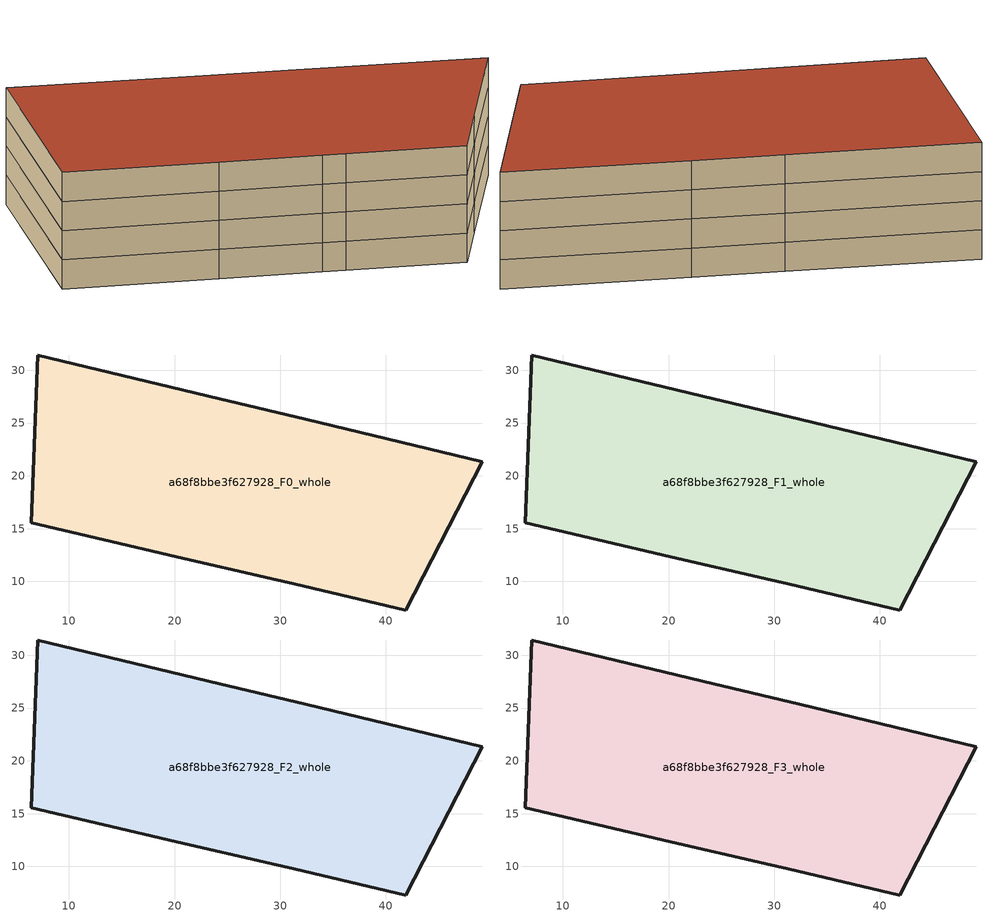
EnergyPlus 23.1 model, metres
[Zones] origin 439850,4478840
a68f8bbe3f627928_F0_whole
 floor ground (EU_floor_Construction): 49.16,21.31 44.38,12.07 41.91,7.29 31.27,9.79 29.19,10.27 20.18,12.35 6.41,15.54 7.03,31.44 24.24,27.32 32.42,25.35 z0
 wall outside (EU_wall_Construction): 41.91,7.29 44.38,12.07 49.16,21.31 32.42,25.35 24.24,27.32 7.03,31.44 6.41,15.54 20.18,12.35 29.19,10.27 31.27,9.79 41.91,7.29 z0:3
a68f8bbe3f627928_F1_whole
 floor to a68f8bbe3f627928_F0_whole (EU_floor_Construction): 49.16,21.31 44.38,12.07 41.91,7.29 31.27,9.79 29.19,10.27 20.18,12.35 6.41,15.54 7.03,31.44 24.24,27.32 32.42,25.35 z3
 wall outside (EU_wall_Construction): 41.91,7.29 44.38,12.07 49.16,21.31 32.42,25.35 24.24,27.32 7.03,31.44 6.41,15.54 20.18,12.35 29.19,10.27 31.27,9.79 41.91,7.29 z3:6
a68f8bbe3f627928_F2_whole
 floor to a68f8bbe3f627928_F1_whole (EU_floor_Construction): 49.16,21.31 44.38,12.07 41.91,7.29 31.27,9.79 29.19,10.27 20.18,12.35 6.41,15.54 7.03,31.44 24.24,27.32 32.42,25.35 z6
 wall outside (EU_wall_Construction): 41.91,7.29 44.38,12.07 49.16,21.31 32.42,25.35 24.24,27.32 7.03,31.44 6.41,15.54 20.18,12.35 29.19,10.27 31.27,9.79 41.91,7.29 z6:9
a68f8bbe3f627928_F3_whole
 floor to a68f8bbe3f627928_F2_whole (EU_floor_Construction): 49.16,21.31 44.38,12.07 41.91,7.29 31.27,9.79 29.19,10.27 20.18,12.35 6.41,15.54 7.03,31.44 24.24,27.32 32.42,25.35 z9
 wall outside (EU_wall_Construction): 41.91,7.29 44.38,12.07 49.16,21.31 32.42,25.35 24.24,27.32 7.03,31.44 6.41,15.54 20.18,12.35 29.19,10.27 31.27,9.79 41.91,7.29 z9:12
 roof outside (EU_roof_Construction): 44.38,12.07 49.16,21.31 32.42,25.35 24.24,27.32 7.03,31.44 6.41,15.54 20.18,12.35 29.19,10.27 31.27,9.79 41.91,7.29 z12
[Building]
EU S2 Campaign: North Axis=0; Terrain=City; Solar Distribution=FullExterior
[Site:Location]
Madrid: Latitude=40.5; Longitude=-3.5; Time Zone=1; Elevation=609
[SizingPeriod:WeatherFileDays]
AnnualSizingPeriod: Begin Month=1; Begin Day of Month=1; End Month=12; End Day of Month=31; Day of Week for Start Day=Monday; Use Weather File Daylight Saving Period=No; Use Weather File Rain and Snow Indicators=No
[MATERIAL]
EU_InternalMass_Material: Roughness=MediumRough; Thickness=0.1; Conductivity=1; Density=1800; Specific Heat=900; Thermal Absorptance=0.9; Solar Absorptance=0.7; Visible Absorptance=0.7
[MATERIAL:NOMASS] Roughness=MediumRough; Thermal Absorptance=0.9; Solar Absorptance=0.7; Visible Absorptance=0.7
Name | Thermal Resistance
EU_wall_NoMass | 0.459673
EU_roof_NoMass | 0.495815
EU_floor_NoMass | 0.788942
[CONSTRUCTION]
EU_wall_Construction: EU_wall_NoMass
EU_roof_Construction: EU_roof_NoMass
EU_floor_Construction: EU_floor_NoMass
EU_InternalMass_Construction: EU_InternalMass_Material
[ZONE] Type=1; Multiplier=1; Ceiling Height=autocalculate; Volume=1850.35; Floor Area=autocalculate; Part of Total Floor Area=Yes
a68f8bbe3f627928_F0_whole; a68f8bbe3f627928_F1_whole; a68f8bbe3f627928_F2_whole; a68f8bbe3f627928_F3_whole
[INTERNALMASS] Construction=EU_InternalMass_Construction; Surface Area=616.783
Name | Zone or ZoneList
a68f8bbe3f627928_F0_whole_EU_InternalMass | a68f8bbe3f627928_F0_whole
a68f8bbe3f627928_F1_whole_EU_InternalMass | a68f8bbe3f627928_F1_whole
a68f8bbe3f627928_F2_whole_EU_InternalMass | a68f8bbe3f627928_F2_whole
a68f8bbe3f627928_F3_whole_EU_InternalMass | a68f8bbe3f627928_F3_whole
[OTHEREQUIPMENT] Fuel Type=Electricity; Design Level Calculation Method=Watts/Area; Power per Zone Floor Area=1; Fraction Latent=0; Fraction Radiant=0; Fraction Lost=0; Carbon Dioxide Generation Rate=0; EndUse Subcategory=EU_Step8_InternalGains
Name | Zone or ZoneList or Space or SpaceList | Schedule
EU_Step8_InternalGain_a68f8bbe3f627928_F0_whole_f000 | a68f8bbe3f627928_F0_whole | EU_Step8_GainSchedule_a68f8bbe3f627928_F0_whole_f000
EU_Step8_InternalGain_a68f8bbe3f627928_F1_whole_f000 | a68f8bbe3f627928_F1_whole | EU_Step8_GainSchedule_a68f8bbe3f627928_F1_whole_f000
EU_Step8_InternalGain_a68f8bbe3f627928_F2_whole_f000 | a68f8bbe3f627928_F2_whole | EU_Step8_GainSchedule_a68f8bbe3f627928_F2_whole_f000
EU_Step8_InternalGain_a68f8bbe3f627928_F3_whole_f000 | a68f8bbe3f627928_F3_whole | EU_Step8_GainSchedule_a68f8bbe3f627928_F3_whole_f000
[ZONEVENTILATION:DESIGNFLOWRATE] Schedule=EU_AlwaysOn; Design Flow Rate Calculation Method=AirChanges/Hour; Air Changes per Hour=0.719161; Ventilation Type=Natural; Fan Pressure Rise=0; Fan Total Efficiency=1; Constant Term Coefficient=1; Temperature Term Coefficient=0; Velocity Term Coefficient=0; Velocity Squared Term Coefficient=0; Minimum Indoor Temperature=-100; Maximum Indoor Temperature=100; Delta Temperature=-100; Minimum Outdoor Temperature=-100; Maximum Outdoor Temperature=100; Maximum Wind Speed=40
Name | Zone or ZoneList or Space or SpaceList
EU_ConstantAir_a68f8bbe3f627928_F0_whole | a68f8bbe3f627928_F0_whole
EU_ConstantAir_a68f8bbe3f627928_F1_whole | a68f8bbe3f627928_F1_whole
EU_ConstantAir_a68f8bbe3f627928_F2_whole | a68f8bbe3f627928_F2_whole
EU_ConstantAir_a68f8bbe3f627928_F3_whole | a68f8bbe3f627928_F3_whole
[HVACTEMPLATE:THERMOSTAT] Constant Heating Setpoint=20; Constant Cooling Setpoint=50
EU_HeatOnly_a68f8bbe3f627928_F0_whole; EU_HeatOnly_a68f8bbe3f627928_F1_whole; EU_HeatOnly_a68f8bbe3f627928_F2_whole; EU_HeatOnly_a68f8bbe3f627928_F3_whole
[HVACTEMPLATE:ZONE:IDEALLOADSAIRSYSTEM] System Availability Schedule=EU_AlwaysOn; Maximum Heating Supply Air Temperature=50; Minimum Cooling Supply Air Temperature=13; Maximum Heating Supply Air Humidity Ratio=0.0156; Minimum Cooling Supply Air Humidity Ratio=0.0077; Heating Limit=NoLimit; Cooling Limit=NoLimit; Heating Availability Schedule=EU_AlwaysOn; Cooling Availability Schedule=EU_CoolingOff; Dehumidification Control Type=ConstantSensibleHeatRatio; Cooling Sensible Heat Ratio=0.7; Dehumidification Setpoint=60; Humidification Control Type=None; Humidification Setpoint=30; Outdoor Air Method=None; Outdoor Air Flow Rate per Person=0.00944; Outdoor Air Flow Rate per Zone Floor Area=0; Outdoor Air Flow Rate per Zone=0; Demand Controlled Ventilation Type=None; Outdoor Air Economizer Type=NoEconomizer; Heat Recovery Type=None; Sensible Heat Recovery Effectiveness=0.7; Latent Heat Recovery Effectiveness=0.65
Name | Template Thermostat
a68f8bbe3f627928_F0_whole | EU_HeatOnly_a68f8bbe3f627928_F0_whole
a68f8bbe3f627928_F1_whole | EU_HeatOnly_a68f8bbe3f627928_F1_whole
a68f8bbe3f627928_F2_whole | EU_HeatOnly_a68f8bbe3f627928_F2_whole
a68f8bbe3f627928_F3_whole | EU_HeatOnly_a68f8bbe3f627928_F3_whole
[SIZING:ZONE] Zone Cooling Design Supply Air Temperature Input Method=SupplyAirTemperature; Zone Cooling Design Supply Air Temperature=13; Zone Heating Design Supply Air Temperature Input Method=SupplyAirTemperature; Zone Heating Design Supply Air Temperature=50; Zone Cooling Design Supply Air Humidity Ratio=0.008; Zone Heating Design Supply Air Humidity Ratio=0.008; Cooling Design Air Flow Method=DesignDay; Cooling Design Air Flow Rate=0; Cooling Minimum Air Flow per Zone Floor Area=0.000762; Cooling Minimum Air Flow=0; Cooling Minimum Air Flow Fraction=0.2; Heating Design Air Flow Method=DesignDay; Heating Design Air Flow Rate=0; Heating Maximum Air Flow per Zone Floor Area=0.002032; Heating Maximum Air Flow=0.141576; Heating Maximum Air Flow Fraction=0.3; Account for Dedicated Outdoor Air System=No; Dedicated Outdoor Air System Control Strategy=NeutralSupplyAir; Dedicated Outdoor Air Low Setpoint Temperature for Design=autosize; Dedicated Outdoor Air High Setpoint Temperature for Design=autosize; Zone Load Sizing Method=Sensible Load Only No Latent Load; Zone Latent Cooling Design Supply Air Humidity Ratio Input Method=HumidityRatioDifference; Zone Cooling Design Supply Air Humidity Ratio Difference=0.005; Zone Latent Heating Design Supply Air Humidity Ratio Input Method=HumidityRatioDifference; Zone Humidification Design Supply Air Humidity Ratio Difference=0.005
a68f8bbe3f627928_F0_whole; a68f8bbe3f627928_F1_whole; a68f8bbe3f627928_F2_whole; a68f8bbe3f627928_F3_whole
[SCHEDULE:CONSTANT]
Name | Hourly Value
EU_AlwaysOn | 1
EU_CoolingOff | 0
[SCHEDULE:FILE] Column Number=1; Rows to Skip at Top=0; Number of Hours of Data=8760; Column Separator=Comma; Interpolate to Timestep=No; Minutes per Item=60; Adjust Schedule for Daylight Savings=Yes
Name | File
EU_Step8_GainSchedule_a68f8bbe3f627928_F0_whole_f000 | C:\Users\o_iseri\Desktop\OpenUBEM\openubem\outputs\eu_evidence\EU-11\ES-MAD-BERRUGUETE\idfs\a68f8bbe3f627928\a68f8bbe3f627928_F0_whole_f000_gain.csv
EU_Step8_GainSchedule_a68f8bbe3f627928_F1_whole_f000 | C:\Users\o_iseri\Desktop\OpenUBEM\openubem\outputs\eu_evidence\EU-11\ES-MAD-BERRUGUETE\idfs\a68f8bbe3f627928\a68f8bbe3f627928_F1_whole_f000_gain.csv
EU_Step8_GainSchedule_a68f8bbe3f627928_F2_whole_f000 | C:\Users\o_iseri\Desktop\OpenUBEM\openubem\outputs\eu_evidence\EU-11\ES-MAD-BERRUGUETE\idfs\a68f8bbe3f627928\a68f8bbe3f627928_F2_whole_f000_gain.csv
EU_Step8_GainSchedule_a68f8bbe3f627928_F3_whole_f000 | C:\Users\o_iseri\Desktop\OpenUBEM\openubem\outputs\eu_evidence\EU-11\ES-MAD-BERRUGUETE\idfs\a68f8bbe3f627928\a68f8bbe3f627928_F3_whole_f000_gain.csv
